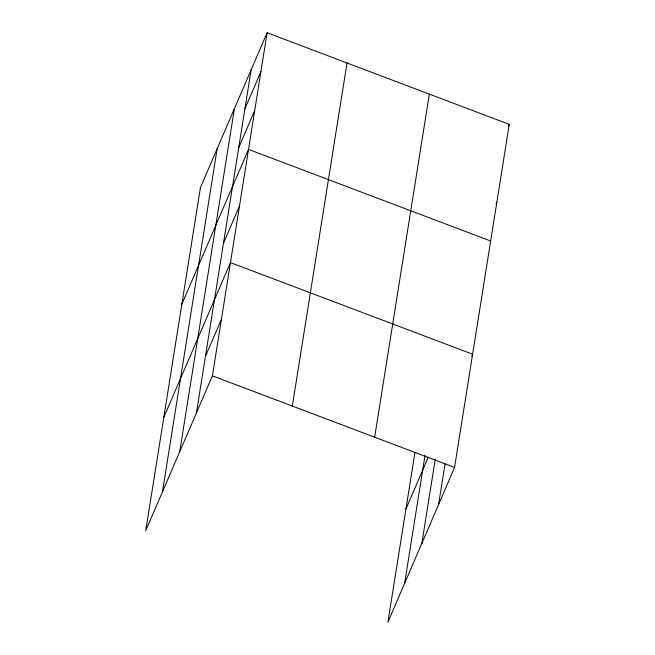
<?xml version="1.0" encoding="UTF-8"?>
<svg xmlns="http://www.w3.org/2000/svg" width="655" height="655" viewBox="0 0 655 655"><rect width="100%" height="100%" fill="white"/><g stroke="black" fill="none" stroke-linecap="round" stroke-linejoin="round"><path stroke-width="0.98" d="M162.465 491.807L217.157 148.742M179.699 451.803L234.384 108.738M196.418 412.977L251.111 69.905M267.109 32.75L200.438 187.567L145.746 530.64L212.416 375.814L267.109 32.75L509.254 124.36L454.562 467.433L387.891 622.25L414.959 452.433M292.327 406.051L347.019 62.978M374.66 437.196L429.344 94.132M404.61 583.425L425.038 455.315M421.836 543.413L435.297 458.999M438.563 504.587L445.056 463.871M244.913 108.787L260.911 71.632M238.715 147.67L254.713 110.515M181.844 304.215L248.515 149.397L490.66 241.007M223.494 243.152L239.493 205.998M163.791 417.423L230.47 262.606L472.615 354.216L471.813 356.074M205.441 356.369L221.447 319.214M508.452 126.218L509.254 124.36M496.056 203.983L496.858 202.125M405.936 509.041L428.272 457.182M212.416 375.814L454.562 467.433"/></g></svg>
